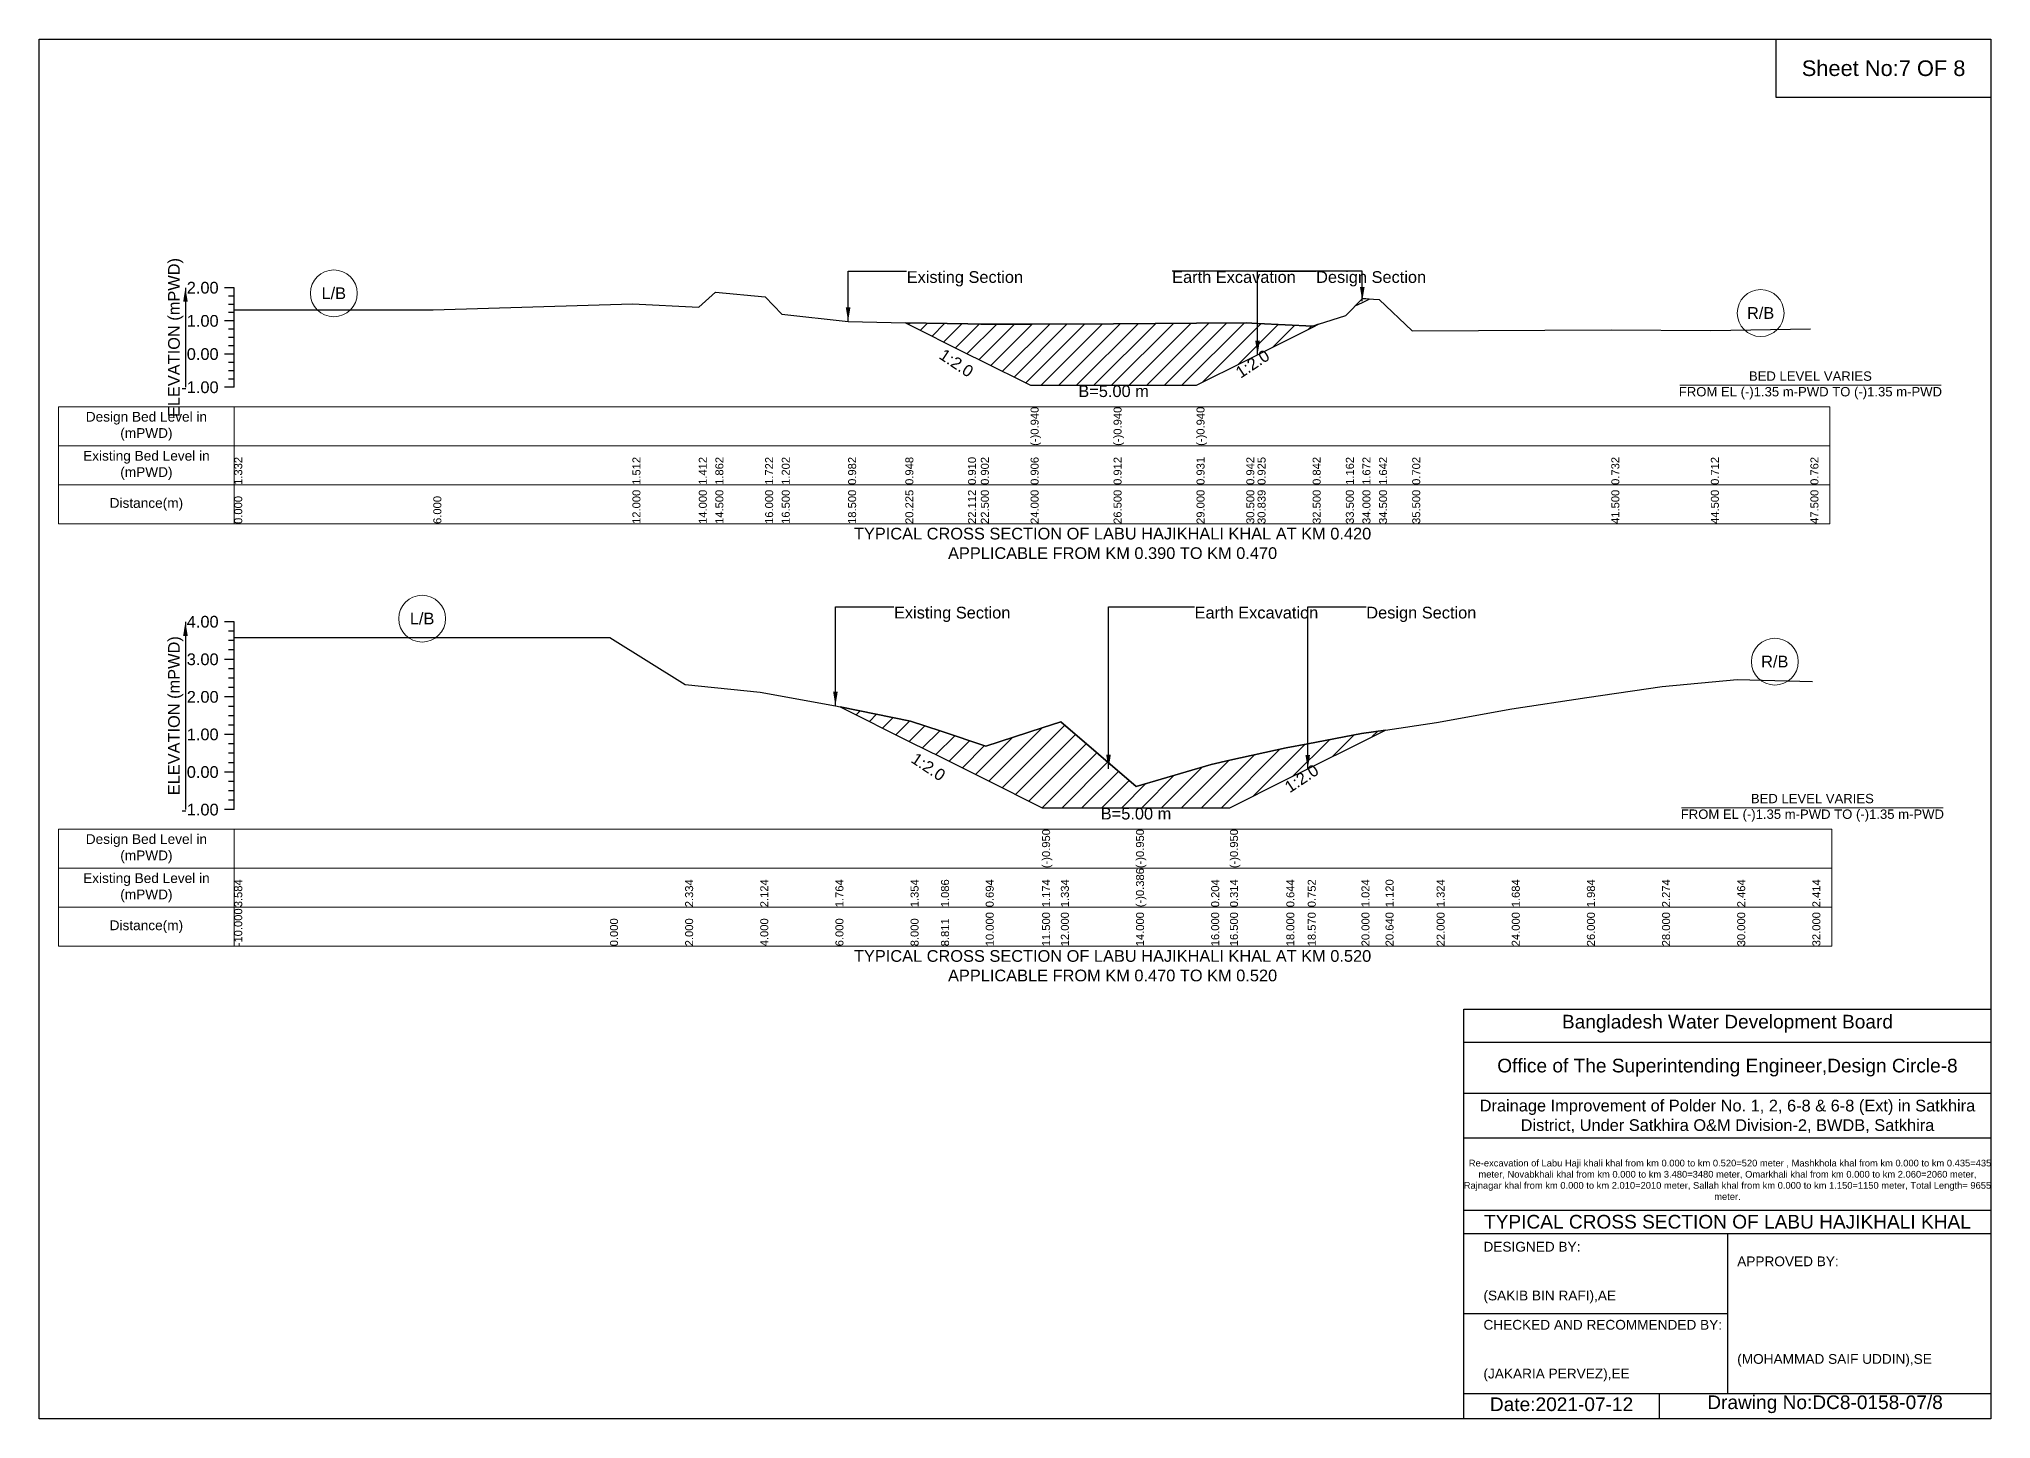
# Model space of a CAD drawing. Header units: inches. Extents: x 91000 to 648000, y -5656 to 141.
# Drawn here: x 160000 to 168000, y -5656 to 0 of the extents above; entities that cross this region are included whole.
import ezdxf

# ---------------------------------------------------------------- set-up
doc = ezdxf.new("R2010")
doc.units = ezdxf.units.IN
doc.header["$LTSCALE"] = 7
doc.header["$MEASUREMENT"] = 0
for name, color, linetype, lineweight in [('Cross section Data Border', 7, 'Continuous', 9), ('Cross Section Labels', 7, 'Continuous', 9), ('Existing_Bed_Level for Xsection', 7, 'Continuous', 25)]:
    doc.layers.add(name, color=color, linetype=linetype, lineweight=lineweight)
doc.styles.get("Standard").update_dxf_attribs({"font": 'arial.ttf'})
doc.dimstyles.get("Standard").update_dxf_attribs({"dimtxt": 0.18, "dimasz": 0.18, "dimexe": 0.18, "dimexo": 0.0625, "dimgap": 0.09, "dimtad": 0, "dimtih": 1, "dimtoh": 1, "dimdec": 4, "dimzin": 0, "dimdsep": 46, "dimtxsty": 'Standard', "dimcen": 0.09, "dimadec": 0, "dimazin": 0, "dimtfac": 1, "dimtdec": 4, "dimtofl": 0, "dimtmove": 0, "dimatfit": 3, "dimfxl": 1, "dimtolj": 1, "dimtzin": 0, "dimarcsym": 0})

msp = doc.modelspace()

# ---------------------------------------------------------------- hatches: boundary and pattern name
at = {"layer": 'Existing_Bed_Level for Xsection'}
h = msp.add_hatch(dxfattribs=at)
h.set_pattern_fill('ANSI31', color=256, scale=408, style=0)
h.paths.add_polyline_path([(165394.7, -1094), (165424, -1079.3), (165451.2, -1065.7), (165424, -1064.1)])
h = msp.add_hatch(dxfattribs=at)
h.set_pattern_fill('ANSI31', color=256, scale=408, style=0)
h.paths.add_polyline_path([(163550.6, -1162.6), (163807.3, -1291), (163860, -1317.3), (164064, -1419.3), (164404, -1419.3), (164744, -1419.3), (164948, -1317.3), (164994.1, -1294.3), (165220, -1181.3), (165244.2, -1169.2), (165220, -1177), (164994.1, -1165.7), (164948, -1163.4), (164744, -1164.9), (164404, -1167.4), (164064, -1168.3), (163860, -1168.8), (163807.3, -1167.7)])
h = msp.add_hatch(dxfattribs=at)
h.set_pattern_fill('ANSI31', color=256, scale=462, style=0)
h.paths.add_polyline_path([(163282.8, -2736.8), (163572, -2881.4), (163696.9, -2943.8), (163880, -3035.4), (164111, -3150.9), (164188, -3150.9), (164496, -3150.9), (164804, -3150.9), (164881, -3150.9), (165112, -3035.4), (165199.8, -2991.5), (165420, -2881.4), (165518.6, -2832.1), (165420, -2846.9), (165199.8, -2888.7), (165112, -2905.4), (164881, -2956.2), (164804, -2973.1), (164496, -3064), (164188, -2799.1), (164111, -2823.8), (163880, -2897.7), (163696.9, -2837.3), (163572, -2796)])

# ---------------------------------------------------------------- linework, layer by layer
for points in [[(160000, 0), (168000, 0), (168000, -5656), (160000, -5656)], [(167120, 0), (168000, 0), (168000, -240), (167120, -240)]]:
    msp.add_lwpolyline(points, close=True)
for points in [[(165840, -5656), (165840, -3976), (168000, -3976)], [(165840, -4112), (168000, -4112)], [(165840, -4320), (168000, -4320)], [(165840, -4504), (168000, -4504)], [(165840, -4800), (168000, -4800)], [(165840, -4896), (168000, -4896)], [(166920, -4896), (166920, -5552)], [(165840, -5224), (166920, -5224)], [(165840, -5552), (168000, -5552)], [(166640, -5552), (166640, -5656)]]:
    msp.add_lwpolyline(points)
at = {"layer": 'Cross section Data Border'}
for points in [[(160080, -1507.5), (167340, -1507.5), (167340, -1987.5), (160080, -1987.5)], [(160080, -3238.6), (167348, -3238.6), (167348, -3718.6), (160080, -3718.6)]]:
    msp.add_lwpolyline(points, close=True, dxfattribs=at)
for points in [[(160800, -1507.5), (160800, -1987.5)], [(160080, -1667.5), (167340, -1667.5)], [(160080, -1827.5), (167340, -1827.5)], [(160800, -3238.6), (160800, -3718.6)], [(160080, -3398.6), (167348, -3398.6)], [(160080, -3558.6), (167348, -3558.6)]]:
    msp.add_lwpolyline(points, dxfattribs=at)
at = {"layer": 'Cross Section Labels'}
for points in [[(166724.2, -1419.3), (167795.8, -1419.3)], [(166732.2, -3150.9), (167803.8, -3150.9)]]:
    msp.add_lwpolyline(points, dxfattribs=at)
for centre in [(161208, -1042.3), (167056, -1123.2), (161570, -2375.6), (167114, -2551.9)]:
    msp.add_circle(centre, 96, dxfattribs=at)
at = {"layer": 'Existing_Bed_Level for Xsection'}
for points in [[(160800, -1019.5), (160760, -1019.5)], [(160800, -1427.5), (160800, -1291.5), (160800, -1155.5), (160800, -1019.5)], [(160800, -1110.3), (161616, -1110.3), (162432, -1085.8), (162704, -1099.4), (162772, -1038.2), (162976, -1057.3), (163044, -1128), (163316, -1157.9), (163550.6, -1162.6), (163807.3, -1167.7), (163860, -1168.8), (164064, -1168.3), (164064, -1168.3), (164404, -1167.4), (164404, -1167.4), (164744, -1164.9), (164744, -1164.9), (164948, -1163.4), (164994.1, -1165.7), (165220, -1177), (165244.2, -1169.2), (165356, -1133.4), (165424, -1064.1), (165492, -1068.2), (165628, -1196), (166444, -1191.9), (166852, -1194.6), (167260, -1187.8)], [(160800, -1053.5), (160776, -1053.5)], [(160800, -1087.5), (160776, -1087.5)], [(160800, -1155.5), (160760, -1155.5)], [(160800, -1121.5), (160776, -1121.5)], [(160800, -1189.5), (160776, -1189.5)], [(160800, -1223.5), (160776, -1223.5)], [(160800, -1257.5), (160776, -1257.5)], [(160800, -1291.5), (160760, -1291.5)], [(160800, -1325.5), (160776, -1325.5)], [(160800, -1359.5), (160776, -1359.5)], [(160800, -1427.5), (160760, -1427.5)], [(160800, -1393.5), (160776, -1393.5)], [(160800, -2388.6), (160760, -2388.6)], [(160800, -3158.6), (160800, -3004.6), (160800, -2850.6), (160800, -2696.6), (160800, -2542.6), (160800, -2388.6)], [(160800, -2427.1), (160776, -2427.1)], [(160800, -2465.6), (160776, -2465.6)], [(160800, -2452.6), (162340, -2452.6), (162648, -2645.1), (162956, -2677.5), (163264, -2732.9), (163282.8, -2736.8), (163572, -2796), (163696.9, -2837.3), (163880, -2897.7), (164111, -2823.8), (164111, -2823.8), (164188, -2799.1), (164496, -3064), (164496, -3064), (164804, -2973.1), (164881, -2956.2), (164881, -2956.2), (165112, -2905.4), (165199.8, -2888.7), (165420, -2846.9), (165518.6, -2832.1), (165728, -2800.7), (166036, -2745.2), (166344, -2699), (166652, -2654.4), (166960, -2625.1), (167268, -2632.8)], [(160800, -2542.6), (160760, -2542.6)], [(160800, -2504.1), (160776, -2504.1)], [(160800, -2581.1), (160776, -2581.1)], [(160800, -2619.6), (160776, -2619.6)], [(160800, -2696.6), (160760, -2696.6)], [(160800, -2658.1), (160776, -2658.1)], [(160800, -2735.1), (160776, -2735.1)], [(160800, -2773.6), (160776, -2773.6)], [(160800, -2850.6), (160760, -2850.6)], [(160800, -2812.1), (160776, -2812.1)], [(160800, -2889.1), (160776, -2889.1)], [(160800, -2927.6), (160776, -2927.6)], [(160800, -3004.6), (160760, -3004.6)], [(160800, -2966.1), (160776, -2966.1)], [(160800, -3043.1), (160776, -3043.1)], [(160800, -3081.6), (160776, -3081.6)], [(160800, -3158.6), (160760, -3158.6)], [(160800, -3120.1), (160776, -3120.1)]]:
    msp.add_lwpolyline(points, dxfattribs=at)
for points in [[(165394.7, -1094), (165424, -1079.3), (165451.2, -1065.7), (165424, -1064.1)], [(163550.6, -1162.6), (163807.3, -1291), (163860, -1317.3), (164064, -1419.3), (164064, -1419.3), (164404, -1419.3), (164404, -1419.3), (164744, -1419.3), (164744, -1419.3), (164948, -1317.3), (164994.1, -1294.3), (165220, -1181.3), (165244.2, -1169.2), (165220, -1177), (164994.1, -1165.7), (164948, -1163.4), (164744, -1164.9), (164744, -1164.9), (164404, -1167.4), (164404, -1167.4), (164064, -1168.3), (164064, -1168.3), (163860, -1168.8), (163807.3, -1167.7)], [(163282.8, -2736.8), (163282.8, -2736.8), (163572, -2881.4), (163696.9, -2943.8), (163880, -3035.4), (164111, -3150.9), (164111, -3150.9), (164188, -3150.9), (164496, -3150.9), (164496, -3150.9), (164804, -3150.9), (164881, -3150.9), (164881, -3150.9), (165112, -3035.4), (165199.8, -2991.5), (165420, -2881.4), (165518.6, -2832.1), (165420, -2846.9), (165199.8, -2888.7), (165112, -2905.4), (164881, -2956.2), (164881, -2956.2), (164804, -2973.1), (164496, -3064), (164496, -3064), (164188, -2799.1), (164111, -2823.8), (164111, -2823.8), (163880, -2897.7), (163696.9, -2837.3), (163572, -2796), (163282.8, -2736.8)]]:
    msp.add_lwpolyline(points, close=True, dxfattribs=at)

# ---------------------------------------------------------------- texts
at = {"attachment_point": 5}
for s, insert, char_height in [('Sheet No:7 OF 8', (167560, -120), 64), ('Bangladesh Water Development Board', (166920, -4036), 56), ('Office of The Superintending Engineer,Design Circle-8', (166920, -4216), 56)]:
    msp.add_mtext(s, dxfattribs=dict(at, insert=insert, char_height=char_height))
for s, insert, char_height, width, attachment_point in [('Drainage Improvement of Polder No. 1, 2, 6-8 & 6-8 (Ext) in Satkhira District, Under Satkhira O&M Division-2, BWDB, Satkhira', (166920, -4416), 48, 2240, 5), ('  Re-excavation of Labu Haji khali khal from km 0.000 to km 0.520=520 meter , Mashkhola khal from km 0.000 to km 0.435=435 meter, Novabkhali khal from km 0.000 to km 3.480=3480 meter, Omarkhali khal from km 0.000 to km 2.060=2060 meter, Rajnagar khal from km 0.000 to km 2.010=2010 meter, Sallah khal from km 0.000 to km 1.150=1150 meter, Total Length= 9655 meter. ', (166920, -4676), 27.4148, 2160, 5), ('TYPICAL CROSS SECTION OF LABU HAJIKHALI KHAL', (166920, -4848), 56, 2240, 5), ('DESIGNED BY:^J^J^J(SAKIB BIN RAFI),AE', (165920, -5056), 40, 1120, 4), ('APPROVED BY:^J^J^J^J^J^J(MOHAMMAD SAIF UDDIN),SE', (166960, -5216), 40, 1120, 4), ('CHECKED AND RECOMMENDED BY:^J^J^J(JAKARIA PERVEZ),EE', (165920, -5376), 40, 1120, 4), ('Date:2021-07-12', (166240, -5596), 56, 1120, 5), ('Drawing No:DC8-0158-07/8', (167320, -5596), 56, 1760, 5)]:
    msp.add_mtext(s, dxfattribs=dict(insert=insert, char_height=char_height, width=width, attachment_point=attachment_point))
at = {"layer": 'Cross section Data Border', "char_height": 40, "width": 640, "attachment_point": 5}
for s, insert in [('Design Bed Level in (mPWD)', (160440, -1587.5)), ('Existing Bed Level in (mPWD)', (160440, -1747.5)), ('Distance(m)', (160440, -1907.5)), ('Design Bed Level in (mPWD)', (160440, -3318.6)), ('Existing Bed Level in (mPWD)', (160440, -3478.6)), ('Distance(m)', (160440, -3638.6))]:
    msp.add_mtext(s, dxfattribs=dict(at, insert=insert))
at = {"layer": 'Cross Section Labels'}
for s, insert, char_height, attachment_point in [('Existing Section', (163556, -951.5), 48, 1), ('Earth Excavation', (164644, -951.5), 48, 1), ('Design Section', (165234.1, -951.5), 48, 1), ('L/B', (161208, -1042.3), 48, 5), ('R/B', (167056, -1123.2), 48, 5), ('B=5.00 m', (164404, -1419.3), 48, 2), ('BED LEVEL VARIES ^JFROM EL (-)1.35 m-PWD TO (-)1.35 m-PWD', (167260, -1419.3), 38.4, 5), ('TYPICAL CROSS SECTION OF LABU HAJIKHALI KHAL AT KM 0.420^JAPPLICABLE FROM KM 0.390 TO KM 0.470', (164400, -2067.5), 48, 5), ('L/B', (161570, -2375.6), 48, 5), ('Existing Section', (163504, -2327), 48, 1), ('Earth Excavation', (164736, -2327), 48, 1), ('Design Section', (165439.8, -2327), 48, 1), ('R/B', (167114, -2551.9), 48, 5), ('BED LEVEL VARIES ^JFROM EL (-)1.35 m-PWD TO (-)1.35 m-PWD', (167268, -3150.9), 38.4, 5), ('B=5.00 m', (164496, -3150.9), 48, 2), ('TYPICAL CROSS SECTION OF LABU HAJIKHALI KHAL AT KM 0.520^JAPPLICABLE FROM KM 0.470 TO KM 0.520', (164400, -3798.6), 48, 5)]:
    msp.add_mtext(s, dxfattribs=dict(at, insert=insert, char_height=char_height, attachment_point=attachment_point))
at = {"layer": 'Cross Section Labels', "char_height": 48, "attachment_point": 2}
for insert, rotation in [((163773.3, -1308), 326.30993), ((164960.1, -1311.3), 33.69007), ((163658.4, -2963.1), 326.30993), ((165161.3, -3010.7), 33.69007)]:
    msp.add_mtext('1:2.0', dxfattribs=dict(at, insert=insert, rotation=rotation))
at = {"layer": 'Existing_Bed_Level for Xsection', "rotation": 90}
for s, insert, char_height, attachment_point in [('ELEVATION (mPWD)', (160560, -1223.5), 48, 5), ('(-)0.940', (164064, -1667.5), 32.8, 1), ('(-)0.940', (164404, -1667.5), 32.8, 1), ('(-)0.940', (164744, -1667.5), 32.8, 1), ('1.332', (160800, -1827.5), 32.8, 1), ('1.512', (162432, -1827.5), 32.8, 1), ('1.412', (162704, -1827.5), 32.8, 1), ('1.862', (162772, -1827.5), 32.8, 1), ('1.722', (162976, -1827.5), 32.8, 1), ('1.202', (163044, -1827.5), 32.8, 1), ('0.982', (163316, -1827.5), 32.8, 1), ('0.948', (163550.6, -1827.5), 32.8, 1), ('0.910', (163807.3, -1827.5), 32.8, 1), ('0.902', (163860, -1827.5), 32.8, 1), ('0.906', (164064, -1827.5), 32.8, 1), ('0.912', (164404, -1827.5), 32.8, 1), ('0.931', (164744, -1827.5), 32.8, 1), ('0.942', (164948, -1827.5), 32.8, 1), ('0.925', (164994.1, -1827.5), 32.8, 1), ('0.842', (165220, -1827.5), 32.8, 1), ('1.162', (165356, -1827.5), 32.8, 1), ('1.672', (165424, -1827.5), 32.8, 1), ('1.642', (165492, -1827.5), 32.8, 1), ('0.702', (165628, -1827.5), 32.8, 1), ('0.732', (166444, -1827.5), 32.8, 1), ('0.712', (166852, -1827.5), 32.8, 1), ('0.762', (167260, -1827.5), 32.8, 1), ('0.000', (160800, -1987.5), 32.8, 1), ('6.000', (161616, -1987.5), 32.8, 1), ('12.000', (162432, -1987.5), 32.8, 1), ('14.000', (162704, -1987.5), 32.8, 1), ('14.500', (162772, -1987.5), 32.8, 1), ('16.000', (162976, -1987.5), 32.8, 1), ('16.500', (163044, -1987.5), 32.8, 1), ('18.500', (163316, -1987.5), 32.8, 1), ('20.225', (163550.6, -1987.5), 32.8, 1), ('22.112', (163807.3, -1987.5), 32.8, 1), ('22.500', (163860, -1987.5), 32.8, 1), ('24.000', (164064, -1987.5), 32.8, 1), ('26.500', (164404, -1987.5), 32.8, 1), ('29.000', (164744, -1987.5), 32.8, 1), ('30.500', (164948, -1987.5), 32.8, 1), ('30.839', (164994.1, -1987.5), 32.8, 1), ('32.500', (165220, -1987.5), 32.8, 1), ('33.500', (165356, -1987.5), 32.8, 1), ('34.000', (165424, -1987.5), 32.8, 1), ('34.500', (165492, -1987.5), 32.8, 1), ('35.500', (165628, -1987.5), 32.8, 1), ('41.500', (166444, -1987.5), 32.8, 1), ('44.500', (166852, -1987.5), 32.8, 1), ('47.500', (167260, -1987.5), 32.8, 1), ('ELEVATION (mPWD)', (160560, -2773.6), 48, 5), ('(-)0.950', (164111, -3398.6), 32.8, 1), ('(-)0.950', (164496, -3398.6), 32.8, 1), ('(-)0.950', (164881, -3398.6), 32.8, 1), ('(-)0.386', (164496, -3558.6), 32.8, 1), ('3.584', (160800, -3558.6), 32.8, 1), ('2.334', (162648, -3558.6), 32.8, 1), ('2.124', (162956, -3558.6), 32.8, 1), ('1.764', (163264, -3558.6), 32.8, 1), ('1.354', (163572, -3558.6), 32.8, 1), ('1.086', (163696.9, -3558.6), 32.8, 1), ('0.694', (163880, -3558.6), 32.8, 1), ('1.174', (164111, -3558.6), 32.8, 1), ('1.334', (164188, -3558.6), 32.8, 1), ('0.204', (164804, -3558.6), 32.8, 1), ('0.314', (164881, -3558.6), 32.8, 1), ('0.644', (165112, -3558.6), 32.8, 1), ('0.752', (165199.8, -3558.6), 32.8, 1), ('1.024', (165420, -3558.6), 32.8, 1), ('1.120', (165518.6, -3558.6), 32.8, 1), ('1.324', (165728, -3558.6), 32.8, 1), ('1.684', (166036, -3558.6), 32.8, 1), ('1.984', (166344, -3558.6), 32.8, 1), ('2.274', (166652, -3558.6), 32.8, 1), ('2.464', (166960, -3558.6), 32.8, 1), ('2.414', (167268, -3558.6), 32.8, 1), ('-10.000', (160800, -3718.6), 32.8, 1), ('10.000', (163880, -3718.6), 32.8, 1), ('11.500', (164111, -3718.6), 32.8, 1), ('12.000', (164188, -3718.6), 32.8, 1), ('14.000', (164496, -3718.6), 32.8, 1), ('16.000', (164804, -3718.6), 32.8, 1), ('16.500', (164881, -3718.6), 32.8, 1), ('18.000', (165112, -3718.6), 32.8, 1), ('18.570', (165199.8, -3718.6), 32.8, 1), ('20.000', (165420, -3718.6), 32.8, 1), ('20.640', (165518.6, -3718.6), 32.8, 1), ('22.000', (165728, -3718.6), 32.8, 1), ('24.000', (166036, -3718.6), 32.8, 1), ('26.000', (166344, -3718.6), 32.8, 1), ('28.000', (166652, -3718.6), 32.8, 1), ('30.000', (166960, -3718.6), 32.8, 1), ('32.000', (167268, -3718.6), 32.8, 1), ('0.000', (162340, -3718.6), 32.8, 1), ('2.000', (162648, -3718.6), 32.8, 1), ('4.000', (162956, -3718.6), 32.8, 1), ('6.000', (163264, -3718.6), 32.8, 1), ('8.000', (163572, -3718.6), 32.8, 1), ('8.811', (163696.9, -3718.6), 32.8, 1)]:
    msp.add_mtext(s, dxfattribs=dict(at, insert=insert, char_height=char_height, attachment_point=attachment_point))
at = {"layer": 'Existing_Bed_Level for Xsection', "char_height": 48, "attachment_point": 6}
for s, insert in [('2.00', (160736, -1019.5)), ('1.00', (160736, -1155.5)), ('0.00', (160736, -1291.5)), ('-1.00', (160736, -1427.5)), ('4.00', (160736, -2388.6)), ('3.00', (160736, -2542.6)), ('2.00', (160736, -2696.6)), ('1.00', (160736, -2850.6)), ('0.00', (160736, -3004.6)), ('-1.00', (160736, -3158.6))]:
    msp.add_mtext(s, dxfattribs=dict(at, insert=insert))

# ---------------------------------------------------------------- leaders
at = {"layer": 'Cross Section Labels', "annotation_type": 0, "has_hookline": 1}
for points, hookline_direction, text_width in [([(163316, -1157.9), (163316, -951.5), (163555.9, -951.5)], 0, 467.2), ([(165423.3, -1074.6), (165423.3, -951.5), (164644.1, -951.5)], 1, 497), ([(164994.1, -1294.3), (164994.1, -951.5), (165234, -951.5)], 0, 441.2), ([(163264, -2732.9), (163264, -2327), (163503.9, -2327)], 0, 467.2), ([(164383.3, -2991.3), (164383.3, -2327), (164735.9, -2327)], 0, 497), ([(165199.8, -2991.5), (165199.8, -2327), (165439.7, -2327)], 0, 441.2)]:
    msp.add_leader(points, dimstyle='Standard', override={"dimasz": 57.6}, dxfattribs=dict(at, hookline_direction=hookline_direction, text_width=text_width))
at = {"layer": 'Existing_Bed_Level for Xsection'}
for points in [[(160600, -1019.5), (160600, -1427.5)], [(160600, -2388.6), (160600, -3158.6)]]:
    msp.add_leader(points, dimstyle='Standard', override={"dimasz": 57.6}, dxfattribs=at)

doc.saveas('drawing.dxf')
